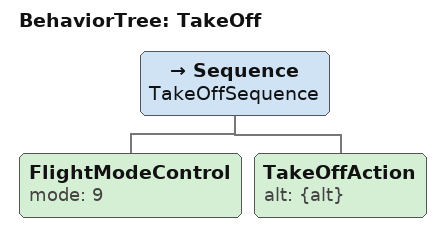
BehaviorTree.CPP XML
<?xml version="1.0" encoding="UTF-8"?>
<root BTCPP_format="4" main_tree_to_execute="TakeOff">
    <BehaviorTree ID="TakeOff">
        <Sequence name="TakeOffSequence">
            <!-- 解锁飞机 -->

            <!-- 设置飞行模式为OFFBOARD -->
            <FlightModeControl mode="9" />

            <!-- 执行起飞 -->
            <TakeOffAction alt="{alt}" />
        </Sequence>
    </BehaviorTree>
</root>
